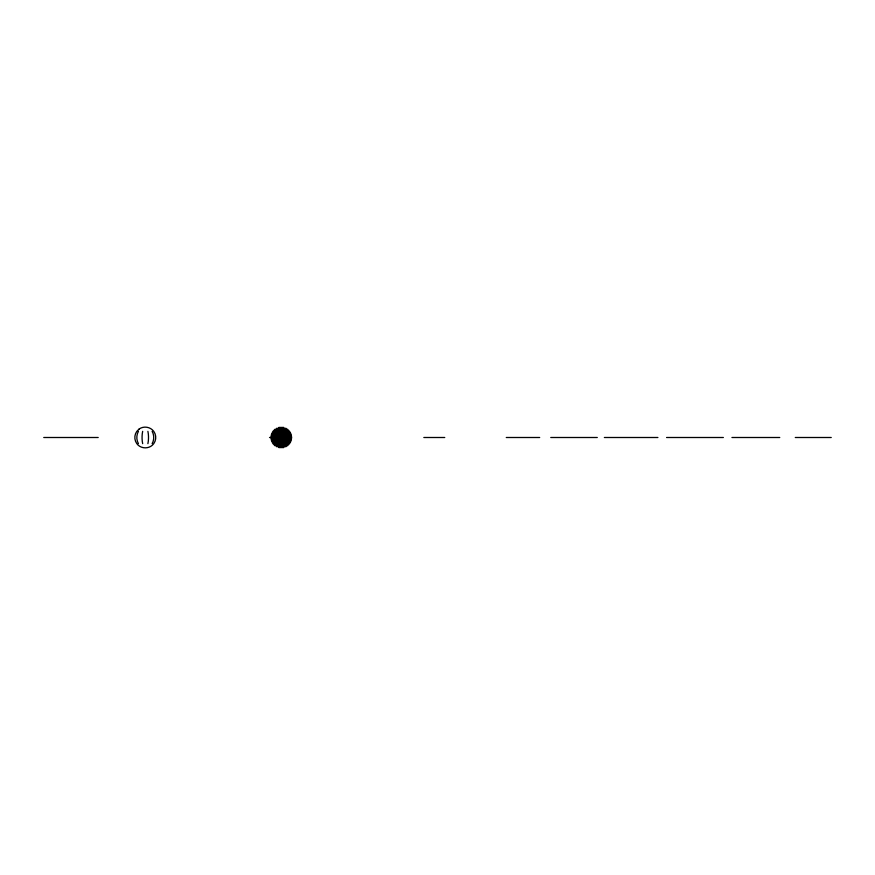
<?xml version="1.0" encoding="UTF-8"?>
<svg xmlns="http://www.w3.org/2000/svg" width="875" height="875" viewBox="0 0 875 875"><rect width="100%" height="100%" fill="white"/><g stroke="black" fill="none" stroke-linecap="round" stroke-linejoin="round"><path stroke-width="1.31" d="M278.808 427.427L283.762 427.427M276.489 428.345L286.081 428.345M274.914 429.264L287.656 429.264M273.995 430.172L288.575 430.172M273.077 431.091L289.494 431.091M272.486 432.009L290.084 432.009M272.027 432.928L290.555 432.928M271.556 433.836L291.014 433.836M271.261 434.755L291.309 434.755M271.119 435.673L291.463 435.673M270.966 436.581L291.605 436.581M43.75 437.5L98.208 437.5M269.522 437.5L291.747 437.5M423.828 437.5L444.752 437.5M506.275 437.5L539.689 437.5M550.758 437.5L597.286 437.5M604.362 437.5L657.913 437.5M666.564 437.5L723.363 437.5M731.938 437.5L779.756 437.5M795.277 437.5L831.25 437.5M270.966 438.419L291.605 438.419M271.119 439.327L291.463 439.327M271.261 440.245L291.309 440.245M271.556 441.164L291.014 441.164M272.027 442.072L290.555 442.072M272.486 442.991L290.084 442.991M273.077 443.909L289.494 443.909M273.995 444.828L288.575 444.828M274.914 445.736L287.656 445.736M276.489 446.655L286.081 446.655M278.808 447.573L283.762 447.573M138.436 443.647A10.467 8.466 90 0 1 138.436 431.353M142.669 443.647A10.467 3.237 -90 0 1 142.669 431.353M147.897 431.353A10.467 3.237 90 0 1 147.897 443.647M152.13 431.353A10.467 8.466 -90 0 1 152.13 443.647M139.136 429.034L136.817 431.353A10.467 10.467 0 0 0 136.817 443.647C140.766 449.236 149.8 449.236 153.748 443.647A10.467 10.467 0 0 0 153.748 431.353C150.434 426.825 143.675 425.753 139.136 429.034"/></g></svg>
